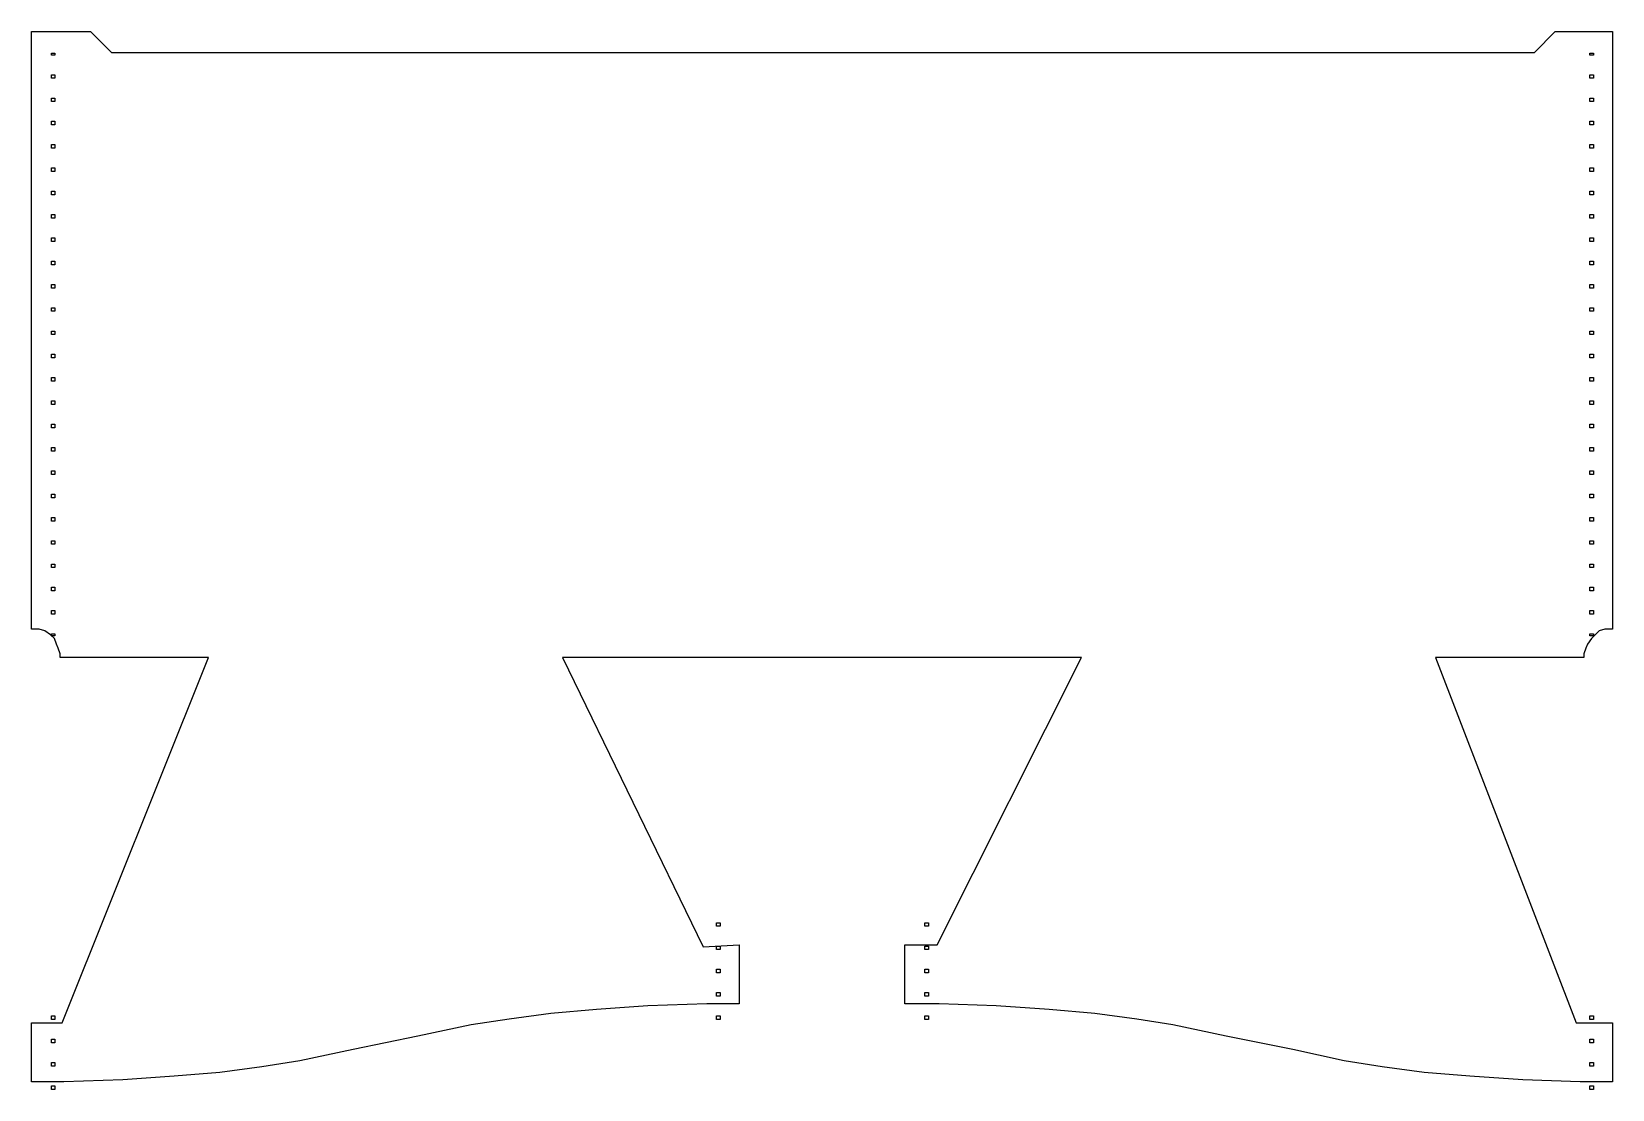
# Model space of a CAD drawing. Extents: x -34 to 186, y 96 to 243.
import ezdxf

# ---------------------------------------------------------------- set-up
doc = ezdxf.new("R2010")
doc.units = 0
doc.layers.add('LINING1', color=7, linetype='CONTINUOUS')

# ---------------------------------------------------------------- blocks, each defined once
blk = doc.blocks.new('BLOCK_2')
at = {"layer": 'LINING1', "color": 1}
for points in [[(-30.3, 240.09), (-30.8, 240.09), (-30.8, 240.34), (-30.3, 240.34), (-30.3, 240.09)], [(183.7, 240.09), (183.2, 240.09), (183.2, 240.34), (183.7, 240.34), (183.7, 240.09)], [(-30.3, 236.85), (-30.8, 236.85), (-30.8, 237.35), (-30.3, 237.35), (-30.3, 236.85)], [(183.7, 236.85), (183.2, 236.85), (183.2, 237.35), (183.7, 237.35), (183.7, 236.85)], [(-30.3, 233.61), (-30.8, 233.61), (-30.8, 234.11), (-30.3, 234.11), (-30.3, 233.61)], [(183.7, 233.61), (183.2, 233.61), (183.2, 234.11), (183.7, 234.11), (183.7, 233.61)], [(-30.3, 230.37), (-30.8, 230.37), (-30.8, 230.87), (-30.3, 230.87), (-30.3, 230.37)], [(183.7, 230.37), (183.2, 230.37), (183.2, 230.87), (183.7, 230.87), (183.7, 230.37)], [(-30.3, 227.13), (-30.8, 227.13), (-30.8, 227.63), (-30.3, 227.63), (-30.3, 227.13)], [(183.7, 227.13), (183.2, 227.13), (183.2, 227.63), (183.7, 227.63), (183.7, 227.13)], [(-30.3, 223.89), (-30.8, 223.89), (-30.8, 224.39), (-30.3, 224.39), (-30.3, 223.89)], [(183.7, 223.89), (183.2, 223.89), (183.2, 224.39), (183.7, 224.39), (183.7, 223.89)], [(-30.3, 220.65), (-30.8, 220.65), (-30.8, 221.15), (-30.3, 221.15), (-30.3, 220.65)], [(183.7, 220.65), (183.2, 220.65), (183.2, 221.15), (183.7, 221.15), (183.7, 220.65)], [(-30.3, 217.41), (-30.8, 217.41), (-30.8, 217.91), (-30.3, 217.91), (-30.3, 217.41)], [(183.7, 217.41), (183.2, 217.41), (183.2, 217.91), (183.7, 217.91), (183.7, 217.41)], [(-30.3, 214.17), (-30.8, 214.17), (-30.8, 214.67), (-30.3, 214.67), (-30.3, 214.17)], [(183.7, 214.17), (183.2, 214.17), (183.2, 214.67), (183.7, 214.67), (183.7, 214.17)], [(-30.3, 210.93), (-30.8, 210.93), (-30.8, 211.43), (-30.3, 211.43), (-30.3, 210.93)], [(183.7, 210.93), (183.2, 210.93), (183.2, 211.43), (183.7, 211.43), (183.7, 210.93)], [(-30.3, 207.69), (-30.8, 207.69), (-30.8, 208.19), (-30.3, 208.19), (-30.3, 207.69)], [(183.7, 207.69), (183.2, 207.69), (183.2, 208.19), (183.7, 208.19), (183.7, 207.69)], [(-30.3, 204.45), (-30.8, 204.45), (-30.8, 204.95), (-30.3, 204.95), (-30.3, 204.45)], [(183.7, 204.45), (183.2, 204.45), (183.2, 204.95), (183.7, 204.95), (183.7, 204.45)], [(-30.3, 201.21), (-30.8, 201.21), (-30.8, 201.71), (-30.3, 201.71), (-30.3, 201.21)], [(183.7, 201.21), (183.2, 201.21), (183.2, 201.71), (183.7, 201.71), (183.7, 201.21)], [(-30.3, 197.97), (-30.8, 197.97), (-30.8, 198.47), (-30.3, 198.47), (-30.3, 197.97)], [(183.7, 197.97), (183.2, 197.97), (183.2, 198.47), (183.7, 198.47), (183.7, 197.97)], [(-30.3, 194.73), (-30.8, 194.73), (-30.8, 195.23), (-30.3, 195.23), (-30.3, 194.73)], [(183.7, 194.73), (183.2, 194.73), (183.2, 195.23), (183.7, 195.23), (183.7, 194.73)], [(-30.3, 191.49), (-30.8, 191.49), (-30.8, 191.99), (-30.3, 191.99), (-30.3, 191.49)], [(183.7, 191.49), (183.2, 191.49), (183.2, 191.99), (183.7, 191.99), (183.7, 191.49)], [(-30.3, 188.25), (-30.8, 188.25), (-30.8, 188.75), (-30.3, 188.75), (-30.3, 188.25)], [(183.7, 188.25), (183.2, 188.25), (183.2, 188.75), (183.7, 188.75), (183.7, 188.25)], [(-30.3, 185.01), (-30.8, 185.01), (-30.8, 185.51), (-30.3, 185.51), (-30.3, 185.01)], [(183.7, 185.01), (183.2, 185.01), (183.2, 185.51), (183.7, 185.51), (183.7, 185.01)], [(-30.3, 181.77), (-30.8, 181.77), (-30.8, 182.27), (-30.3, 182.27), (-30.3, 181.77)], [(183.7, 181.77), (183.2, 181.77), (183.2, 182.27), (183.7, 182.27), (183.7, 181.77)], [(-30.3, 178.53), (-30.8, 178.53), (-30.8, 179.03), (-30.3, 179.03), (-30.3, 178.53)], [(183.7, 178.53), (183.2, 178.53), (183.2, 179.03), (183.7, 179.03), (183.7, 178.53)], [(-30.3, 175.29), (-30.8, 175.29), (-30.8, 175.79), (-30.3, 175.79), (-30.3, 175.29)], [(183.7, 175.29), (183.2, 175.29), (183.2, 175.79), (183.7, 175.79), (183.7, 175.29)], [(-30.3, 172.05), (-30.8, 172.05), (-30.8, 172.55), (-30.3, 172.55), (-30.3, 172.05)], [(183.7, 172.05), (183.2, 172.05), (183.2, 172.55), (183.7, 172.55), (183.7, 172.05)], [(-30.3, 168.81), (-30.8, 168.81), (-30.8, 169.31), (-30.3, 169.31), (-30.3, 168.81)], [(183.7, 168.81), (183.2, 168.81), (183.2, 169.31), (183.7, 169.31), (183.7, 168.81)], [(-30.3, 165.57), (-30.8, 165.57), (-30.8, 166.07), (-30.3, 166.07), (-30.3, 165.57)], [(183.7, 165.57), (183.2, 165.57), (183.2, 166.07), (183.7, 166.07), (183.7, 165.57)], [(-30.3, 162.33), (-30.8, 162.33), (-30.8, 162.83), (-30.3, 162.83), (-30.3, 162.33)], [(183.7, 162.33), (183.2, 162.33), (183.2, 162.83), (183.7, 162.83), (183.7, 162.33)], [(-30.3, 159.34), (-30.8, 159.34), (-30.8, 159.59), (-30.3, 159.59), (-30.3, 159.34)], [(183.7, 159.34), (183.2, 159.34), (183.2, 159.59), (183.7, 159.59), (183.7, 159.34)], [(62.2, 118.93), (61.7, 118.93), (61.7, 119.43), (62.2, 119.43), (62.2, 118.93)], [(91.2, 118.93), (90.7, 118.93), (90.7, 119.43), (91.2, 119.43), (91.2, 118.93)], [(62.2, 115.69), (61.7, 115.69), (61.7, 116.19), (62.2, 116.19), (62.2, 115.69)], [(91.2, 115.69), (90.7, 115.69), (90.7, 116.19), (91.2, 116.19), (91.2, 115.69)], [(62.2, 112.45), (61.7, 112.45), (61.7, 112.95), (62.2, 112.95), (62.2, 112.45)], [(91.2, 112.45), (90.7, 112.45), (90.7, 112.95), (91.2, 112.95), (91.2, 112.45)], [(62.2, 109.21), (61.7, 109.21), (61.7, 109.71), (62.2, 109.71), (62.2, 109.21)], [(91.2, 109.21), (90.7, 109.21), (90.7, 109.71), (91.2, 109.71), (91.2, 109.21)], [(-30.3, 105.97), (-30.8, 105.97), (-30.8, 106.47), (-30.3, 106.47), (-30.3, 105.97)], [(62.2, 105.97), (61.7, 105.97), (61.7, 106.47), (62.2, 106.47), (62.2, 105.97)], [(91.2, 105.97), (90.7, 105.97), (90.7, 106.47), (91.2, 106.47), (91.2, 105.97)], [(183.7, 105.97), (183.2, 105.97), (183.2, 106.47), (183.7, 106.47), (183.7, 105.97)], [(-30.3, 102.73), (-30.8, 102.73), (-30.8, 103.23), (-30.3, 103.23), (-30.3, 102.73)], [(183.7, 102.73), (183.2, 102.73), (183.2, 103.23), (183.7, 103.23), (183.7, 102.73)], [(-30.3, 99.49), (-30.8, 99.49), (-30.8, 99.99), (-30.3, 99.99), (-30.3, 99.49)], [(183.7, 99.49), (183.2, 99.49), (183.2, 99.99), (183.7, 99.99), (183.7, 99.49)], [(-30.3, 96.25), (-30.8, 96.25), (-30.8, 96.75), (-30.3, 96.75), (-30.3, 96.25)], [(183.7, 96.25), (183.2, 96.25), (183.2, 96.75), (183.7, 96.75), (183.7, 96.25)]]:
    blk.add_lwpolyline(points, dxfattribs=at)

msp = doc.modelspace()

# ---------------------------------------------------------------- linework, layer by layer
at = {"layer": 'LINING1', "color": 1}
msp.add_lwpolyline([(186.32, 243.34), (186.32, 160.26), (186.06, 160.26), (185.26, 160.26), (184.47, 160), (183.94, 159.47), (183.41, 158.94), (182.88, 158.15), (182.62, 157.62), (182.35, 156.82), (182.35, 156.3), (161.71, 156.3), (181.29, 105.5), (186.32, 105.5), (186.32, 97.29), (181.82, 97.29), (173.88, 97.56), (166.48, 98.09), (160.13, 98.62), (154.31, 99.41), (149.01, 100.2), (141.87, 101.79), (132.61, 103.64), (125.2, 105.23), (120.17, 106.02), (114.35, 106.82), (108, 107.35), (100.6, 107.88), (92.66, 108.14), (87.9, 108.14), (87.9, 116.34), (92.39, 116.34), (112.5, 156.3), (40.27, 156.3), (59.85, 116.08), (64.88, 116.34), (64.88, 108.14), (60.38, 108.14), (52.18, 107.88), (45.03, 107.35), (38.68, 106.82), (32.86, 106.02), (27.57, 105.23), (20.16, 103.64), (11.17, 101.79), (3.76, 100.2), (-1.53, 99.41), (-7.35, 98.62), (-13.7, 98.09), (-20.85, 97.56), (-29.05, 97.29), (-33.55, 97.29), (-33.55, 105.5), (-29.32, 105.5), (-8.94, 156.3), (-29.58, 156.3), (-29.58, 156.82), (-29.84, 157.62), (-30.11, 158.15), (-30.37, 158.94), (-30.9, 159.47), (-31.7, 160), (-32.49, 160.26), (-33.28, 160.26), (-33.55, 160.26), (-33.55, 243.34), (-25.35, 243.34), (-22.44, 240.43), (175.47, 240.43), (178.38, 243.34), (186.32, 243.34)], dxfattribs=at)

# ---------------------------------------------------------------- block references
at = {"layer": 'LINING1'}
msp.add_blockref('BLOCK_2', (0, 0), dxfattribs=at)

doc.saveas('drawing.dxf')
